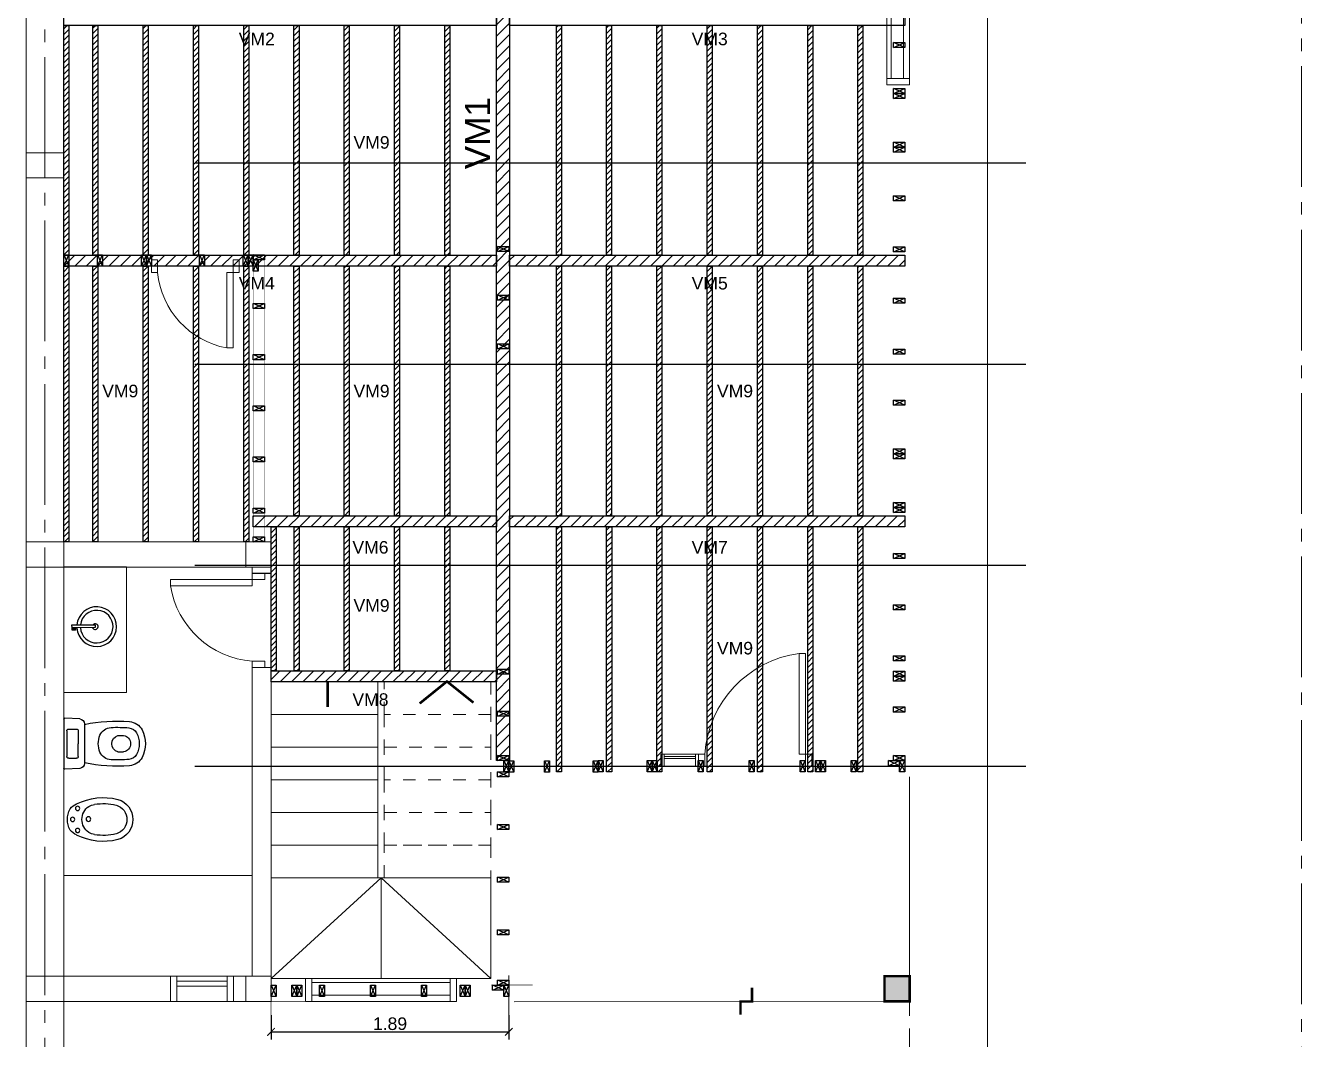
# Model space of a CAD drawing. Header units: millimetres. Extents: x 2924 to 6397, y 1565 to 1704.
# Drawn here: x 3194.52 to 3204.67, y 1618.22 to 1626.28 of the extents above; entities that cross this region are included whole.
import ezdxf

# ---------------------------------------------------------------- set-up
doc = ezdxf.new("R2010")
doc.units = ezdxf.units.MM
doc.header["$PDMODE"] = 35
for name, pattern in [('ACAD_ISO04W100', [30, 24, -3, 0, -3]), ('CONTINUA', [200, 100, 100]), ('DASHED', [0.75, 0.5, -0.25])]:
    doc.linetypes.add(name, pattern=pattern)
doc.layers.get('Defpoints').update_dxf_attribs({"color": 230})
for name, color, linetype in [('00_Celosia', 6, 'Continuous'), ('EJES', 8, 'Continuous'), ('P0- COLUMNAS HºAº', 7, 'Continuous'), ('P0-CARPINTERIAS', 7, 'Continuous'), ('P0-COTAS', 7, 'Continuous'), ('P0-MAMPOSTERIA LADRILLO', 7, 'Continuous'), ('P0-MUROS', 7, 'Continuous'), ('P0-PANEL', 7, 'Continuous'), ('P0-PROYECCION', 7, 'Continuous'), ('P0-SANITARIOS', 7, 'Continuous'), ('P0-SOLADOS', 7, 'Continuous'), ('P1-MAMPOSTERIA LADRILLO', 7, 'Continuous'), ('PT-MUROS', 7, 'Continuous')]:
    doc.layers.add(name, color=color, linetype=linetype)
doc.styles.add('Arial10', font='arial.ttf', dxfattribs={"height": 0.1})
doc.styles.get("Standard").update_dxf_attribs({"font": 'arial.ttf'})
doc.dimstyles.new('COTA-1-50', dxfattribs={"dimtxt": 0.1, "dimasz": 0.06, "dimexe": 0.06, "dimexo": 0.15, "dimgap": 0.0125, "dimtad": 1, "dimzin": 0, "dimdsep": 46, "dimtxsty": 'Arial10', "dimblk1": 'ARCHTICK', "dimblk2": 'ARCHTICK', "dimsah": 1, "dimcen": 0.09, "dimclrd": 7, "dimclre": 7, "dimclrt": 7, "dimazin": 0, "dimtfac": 1, "dimtofl": 0, "dimtmove": 2, "dimatfit": 3, "dimldrblk": 'ARCHTICK', "dimfxl": 1, "dimtolj": 1, "dimtzin": 0, "dimarcsym": 0})
pattern_1 = [(45, (111.248324, 1e-05), (-0.0449012806, 0.0449012806), [])]

# ---------------------------------------------------------------- blocks, each defined once
blk = doc.blocks.new('A$C699B31DF')
at = {"color": 0}
for p, q in [((0.485, 0.359), (0.485, 0.045)), ((0.523, 0.399), (0.642, 0.404)), ((0.611, 0.318), (0.55, 0.318)), ((0.65, 0.396), (0.65, 0.008)), ((0.22, 0.267), (0.174, 0.267)), ((0.535, 0.303), (0.535, 0.202)), ((0.627, 0.303), (0.627, 0.101)), ((0.22, 0.137), (0.174, 0.137)), ((0.535, 0.101), (0.535, 0.202)), ((0.523, 0.005), (0.642, 0)), ((0.611, 0.086), (0.55, 0.086))]:
    blk.add_line(p, q, dxfattribs=at)
for centre, radius, start, end in [((0.235, 0.202), 0.235, 152.4143, 207.5857), ((0.138, 0.253), 0.125, 94.4928, 152.4143), ((0.138, 0.253), 0.075, 94.4928, 152.4143), ((0.228, -0.892), 1.274, 78.3437, 94.4928), ((0.228, -0.892), 1.224, 87.8575, 94.4928), ((0.269, 0.23), 0.101, 22.7679, 87.2928), ((0.525, 0.359), 0.04, 92.6026, 180), ((0.55, 0.303), 0.0151, 90, 180), ((0.611, 0.303), 0.0151, 0, 90), ((0.642, 0.396), 0.008, 0, 92.6026), ((0.235, 0.202), 0.185, 152.4143, 207.5857), ((0.184, 0.202), 0.0655, 98.137, 261.863), ((0.202, 0.202), 0.0671, 284.9254, 75.0746), ((0.202, 0.202), 0.174, 337.3386, 22.6614), ((0.138, 0.151), 0.075, 207.5857, 265.5072), ((0.269, 0.174), 0.101, 272.7072, 337.2321), ((0.138, 0.151), 0.125, 207.5857, 265.5072), ((0.228, 1.297), 1.274, 265.5072, 281.6563), ((0.228, 1.297), 1.224, 265.5072, 272.1425), ((0.525, 0.045), 0.04, 180, 267.3974), ((0.55, 0.101), 0.0151, 180, 270), ((0.611, 0.101), 0.0151, 270, 0), ((0.642, 0.008), 0.008, 267.3974, 0)]:
    blk.add_arc(centre, radius, start, end, dxfattribs=at)
blk = doc.blocks.new('A$C9e56f727')
at = {"color": 0}
for p, q in [((0.301, 0.069), (0.312, 0.085)), ((0.324, 0.053), (0.301, 0.069)), ((0.312, 0.085), (0.335, 0.069)), ((0.335, 0.069), (0.324, 0.053))]:
    blk.add_line(p, q, dxfattribs=at)
for points in [[(0.324, 0.053), (0.311, 0.034), (0.16, 0.138), (0.173, 0.157)], [(0.33, 0.062), (0.328, 0.059), (0.314, 0.069), (0.316, 0.072)]]:
    blk.add_lwpolyline(points, close=True, dxfattribs=at)
for centre, radius, start, end in [((0.158, 0.158), 0.158, 328.4255, 319.9745), ((0.158, 0.158), 0.13, 329.0576, 318.8141), ((0.167, 0.151), 0.0224, 348.282, 285.1805)]:
    blk.add_arc(centre, radius, start, end, dxfattribs=at)
blk = doc.blocks.new('A$Cc807aeb1')
at = {"color": 0}
for centre, radius in [((0.086, 0.44), 0.017), ((0.174, 0.48), 0.017), ((0.262, 0.44), 0.017), ((0.171, 0.354), 0.0189)]:
    blk.add_circle(centre, radius, dxfattribs=at)
for centre, radius, start, end in [((0.165, 0.372), 0.148, 86.2096, 120.184), ((0.184, 0.372), 0.148, 59.816, 93.7904), ((0.471, 0.236), 0.471, 153.1577, 194.2009), ((0.168, 0.4), 0.127, 128.1193, 157.7023), ((0.18, 0.4), 0.127, 22.2977, 51.8807), ((-0.122, 0.236), 0.471, 345.7991, 26.8423), ((0.471, 0.236), 0.423, 170.5935, 194.2009), ((0.2, 0.279), 0.148, 150.4552, 170.0091), ((0.174, 0.279), 0.127, 90, 144.912), ((0.174, 0.279), 0.127, 35.088, 90), ((0.149, 0.279), 0.148, 9.9909, 29.5448), ((-0.122, 0.236), 0.423, 345.7991, 9.4065), ((0.173, 0.165), 0.165, 195.7672, 270.493), ((0.173, 0.165), 0.117, 196.4302, 270.493), ((0.176, 0.165), 0.165, 269.507, 344.2328), ((0.176, 0.165), 0.117, 269.507, 343.5698)]:
    blk.add_arc(centre, radius, start, end, dxfattribs=at)
blk = doc.blocks.new('_ARCHTICK')
at = {"color": 0, "linetype": 'ByBlock', "const_width": 0.15}
blk.add_lwpolyline([(-0.5, -0.5), (0.5, 0.5)], dxfattribs=at)
blk = doc.blocks.new('*D183')
at = {"layer": 'Defpoints', "color": 0, "transparency": 16777216}
for p in [(3196.47, 1618.561), (3198.363, 1618.561), (3198.363, 1618.279)]:
    blk.add_point(p, dxfattribs=at)
at = {"layer": 'P0-COTAS', "color": 7, "lineweight": -2, "transparency": 16777216}
for p, q in [((3196.47, 1618.411), (3196.47, 1618.219)), ((3198.363, 1618.411), (3198.363, 1618.219)), ((3196.47, 1618.279), (3198.363, 1618.279))]:
    blk.add_line(p, q, dxfattribs=at)
at = {"layer": 'P0-COTAS', "color": 7, "lineweight": -2, "transparency": 16777216, "xscale": 0.06, "yscale": 0.06, "zscale": 0.06, "rotation": 180}
blk.add_blockref('_ARCHTICK', (3196.47, 1618.279), dxfattribs=at)
at = {"layer": 'P0-COTAS', "color": 7, "lineweight": -2, "transparency": 16777216, "xscale": 0.06, "yscale": 0.06, "zscale": 0.06}
blk.add_blockref('_ARCHTICK', (3198.363, 1618.279), dxfattribs=at)
at = {"layer": 'P0-COTAS', "color": 7, "lineweight": 0, "transparency": 16777216, "insert": (3197.417, 1618.343), "char_height": 0.1, "attachment_point": 5, "style": 'Arial10'}
blk.add_mtext('\\A1;1.89', dxfattribs=at)
blk = doc.blocks.new('A$Ce0bfc8d9')
at = {"color": 0}
for points in [[(0, 2.4), (0, 2.44), (0.09, 2.44), (0.09, 2.4), (0, 2.4), (0.09, 2.44), (0.09, 2.4), (0, 2.44)], [(0, 2.013), (0, 2.053), (0.09, 2.053), (0.09, 2.013), (0, 2.013), (0.09, 2.053), (0.09, 2.013), (0, 2.053)], [(0, 1.973), (0, 2.013), (0.09, 2.013), (0.09, 1.973), (0, 1.973), (0.09, 2.013), (0.09, 1.973), (0, 2.013)], [(0, 0.673), (0, 0.713), (0.09, 0.713), (0.09, 0.673), (0, 0.673), (0.09, 0.713), (0.09, 0.673), (0, 0.713)], [(0, 0.633), (0, 0.673), (0.09, 0.673), (0.09, 0.633), (0, 0.633), (0.09, 0.673), (0.09, 0.633), (0, 0.673)], [(0, 0.387), (0, 0.427), (0.09, 0.427), (0.09, 0.387), (0, 0.387), (0.09, 0.427), (0.09, 0.387), (0, 0.427)], [(0, 0), (0, 0.04), (0.09, 0.04), (0.09, 0), (0, 0), (0.09, 0.04), (0.09, 0), (0, 0.04)]]:
    blk.add_lwpolyline(points, dxfattribs=at)
at = {"color": 0, "const_width": 0.0003}
blk.add_lwpolyline([(0.09, 0), (0, 0), (0, 2.44), (0.09, 2.44)], close=True, dxfattribs=at)
at = {"color": 8}
for points in [[(0, 1.607), (0, 1.647), (0.09, 1.647), (0.09, 1.607), (0, 1.607), (0.09, 1.647), (0.09, 1.607), (0, 1.647)], [(0, 1.2), (0, 1.24), (0.09, 1.24), (0.09, 1.2), (0, 1.2), (0.09, 1.24), (0.09, 1.2), (0, 1.24)], [(0, 0.793), (0, 0.833), (0.09, 0.833), (0.09, 0.793), (0, 0.793), (0.09, 0.833), (0.09, 0.793), (0, 0.833)]]:
    blk.add_lwpolyline(points, dxfattribs=at)
blk = doc.blocks.new('A$Ce87a268d')
at = {"color": 0}
for points in [[(0, 2.4), (0, 2.44), (0.09, 2.44), (0.09, 2.4), (0, 2.4), (0.09, 2.44), (0.09, 2.4), (0, 2.44)], [(0, 2.013), (0, 2.053), (0.09, 2.053), (0.09, 2.013), (0, 2.013), (0.09, 2.053), (0.09, 2.013), (0, 2.053)], [(0, 1.607), (0, 1.647), (0.09, 1.647), (0.09, 1.607), (0, 1.607), (0.09, 1.647), (0.09, 1.607), (0, 1.647)], [(0, 1.2), (0, 1.24), (0.09, 1.24), (0.09, 1.2), (0, 1.2), (0.09, 1.24), (0.09, 1.2), (0, 1.24)], [(0, 0.793), (0, 0.833), (0.09, 0.833), (0.09, 0.793), (0, 0.793), (0.09, 0.833), (0.09, 0.793), (0, 0.833)], [(0, 0.387), (0, 0.427), (0.09, 0.427), (0.09, 0.387), (0, 0.387), (0.09, 0.427), (0.09, 0.387), (0, 0.427)], [(0, 0), (0, 0.04), (0.09, 0.04), (0.09, 0), (0, 0), (0.09, 0.04), (0.09, 0), (0, 0.04)]]:
    blk.add_lwpolyline(points, dxfattribs=at)
at = {"color": 0, "const_width": 0.0003}
blk.add_lwpolyline([(0.09, 0), (0, 0), (0, 2.44), (0.09, 2.44)], close=True, dxfattribs=at)
blk = doc.blocks.new('A$Cebfddf67')
at = {"color": 0}
for points in [[(0, 2.4), (0, 2.44), (0.09, 2.44), (0.09, 2.4), (0, 2.4), (0.09, 2.44), (0.09, 2.4), (0, 2.44)], [(0, 2.013), (0, 2.053), (0.09, 2.053), (0.09, 2.013), (0, 2.013), (0.09, 2.053), (0.09, 2.013), (0, 2.053)], [(0, 1.767), (0, 1.807), (0.09, 1.807), (0.09, 1.767), (0, 1.767), (0.09, 1.807), (0.09, 1.767), (0, 1.807)], [(0, 1.727), (0, 1.767), (0.09, 1.767), (0.09, 1.727), (0, 1.727), (0.09, 1.767), (0.09, 1.727), (0, 1.767)], [(0, 0.427), (0, 0.467), (0.09, 0.467), (0.09, 0.427), (0, 0.427), (0.09, 0.467), (0.09, 0.427), (0, 0.467)], [(0, 0.387), (0, 0.427), (0.09, 0.427), (0.09, 0.387), (0, 0.387), (0.09, 0.427), (0.09, 0.387), (0, 0.427)], [(0, 0), (0, 0.04), (0.09, 0.04), (0.09, 0), (0, 0), (0.09, 0.04), (0.09, 0), (0, 0.04)]]:
    blk.add_lwpolyline(points, dxfattribs=at)
at = {"color": 0, "const_width": 0.0003}
blk.add_lwpolyline([(0.09, 0), (0, 0), (0, 2.44), (0.09, 2.44)], close=True, dxfattribs=at)
at = {"color": 8}
for points in [[(0, 1.607), (0, 1.647), (0.09, 1.647), (0.09, 1.607), (0, 1.607), (0.09, 1.647), (0.09, 1.607), (0, 1.647)], [(0, 1.2), (0, 1.24), (0.09, 1.24), (0.09, 1.2), (0, 1.2), (0.09, 1.24), (0.09, 1.2), (0, 1.24)], [(0, 0.793), (0, 0.833), (0.09, 0.833), (0.09, 0.793), (0, 0.793), (0.09, 0.833), (0.09, 0.793), (0, 0.833)]]:
    blk.add_lwpolyline(points, dxfattribs=at)
blk = doc.blocks.new('A$C7a4a4ba2')
at = {"color": 0}
for points in [[(-0.004, 0.09), (0.036, 0.09), (0.036, 0), (-0.004, 0), (-0.004, 0.09), (0.036, 0), (-0.004, 0), (0.036, 0.09)], [(0.386, 0.09), (0.426, 0.09), (0.426, 0), (0.386, 0), (0.386, 0.09), (0.426, 0), (0.386, 0), (0.426, 0.09)], [(0.426, 0.09), (0.466, 0.09), (0.466, 0), (0.426, 0), (0.426, 0.09), (0.466, 0), (0.426, 0), (0.466, 0.09)], [(1.725, 0.09), (1.765, 0.09), (1.765, 0), (1.725, 0), (1.725, 0.09), (1.765, 0), (1.725, 0), (1.765, 0.09)], [(1.765, 0.09), (1.805, 0.09), (1.805, 0), (1.765, 0), (1.765, 0.09), (1.805, 0), (1.765, 0), (1.805, 0.09)], [(2.01, 0.09), (2.05, 0.09), (2.05, 0), (2.01, 0), (2.01, 0.09), (2.05, 0), (2.01, 0), (2.05, 0.09)], [(2.306, 0.05), (2.306, 0.09), (2.396, 0.09), (2.396, 0.05), (2.306, 0.05), (2.396, 0.09), (2.396, 0.05), (2.306, 0.09)], [(2.396, 0.09), (2.436, 0.09), (2.436, 0), (2.396, 0), (2.396, 0.09), (2.436, 0), (2.396, 0), (2.436, 0.09)]]:
    blk.add_lwpolyline(points, dxfattribs=at)
at = {"color": 0, "const_width": 0.0003}
blk.add_lwpolyline([(-0.004, 0.09), (2.436, 0.09), (2.436, 0), (-0.004, 0)], close=True, dxfattribs=at)
at = {"color": 8}
for points in [[(0.792, 0.09), (0.832, 0.09), (0.832, 0), (0.792, 0), (0.792, 0.09), (0.832, 0), (0.792, 0), (0.832, 0.09)], [(1.198, 0.09), (1.238, 0.09), (1.238, 0), (1.198, 0), (1.198, 0.09), (1.238, 0), (1.198, 0), (1.238, 0.09)], [(1.604, 0.09), (1.644, 0.09), (1.644, 0), (1.604, 0), (1.604, 0.09), (1.644, 0), (1.604, 0), (1.644, 0.09)]]:
    blk.add_lwpolyline(points, dxfattribs=at)
blk = doc.blocks.new('A$C5d8a38c0')
at = {"color": 0, "const_width": 0.0003}
blk.add_lwpolyline([(0, 0.09), (0.71, 0.09), (0.71, 0), (0, 0)], close=True, dxfattribs=at)
at = {"color": 0}
for points in [[(0, 0.09), (0.04, 0.09), (0.04, 0), (0, 0), (0, 0.09), (0.04, 0), (0, 0), (0.04, 0.09)], [(0.284, 0.09), (0.324, 0.09), (0.324, 0), (0.284, 0), (0.284, 0.09), (0.324, 0), (0.284, 0), (0.324, 0.09)], [(0.67, 0.09), (0.71, 0.09), (0.71, 0), (0.67, 0), (0.67, 0.09), (0.71, 0), (0.67, 0), (0.71, 0.09)]]:
    blk.add_lwpolyline(points, dxfattribs=at)
blk = doc.blocks.new('A$C00c50a6b')
at = {"color": 0, "const_width": 0.0003}
blk.add_lwpolyline([(0.09, 0), (0, 0), (0, 2.5125), (0.09, 2.5125)], close=True, dxfattribs=at)
at = {"color": 0}
for points in [[(0, 2.4725), (0, 2.5125), (0.09, 2.5125), (0.09, 2.4725), (0, 2.4725), (0.09, 2.5125), (0.09, 2.4725), (0, 2.5125)], [(0, 2.13875), (0, 2.17875), (0.09, 2.17875), (0.09, 2.13875), (0, 2.13875), (0.09, 2.17875), (0.09, 2.13875), (0, 2.17875)], [(0, 1.785), (0, 1.825), (0.09, 1.825), (0.09, 1.785), (0, 1.785), (0.09, 1.825), (0.09, 1.785), (0, 1.825)], [(0.05, 1.785), (0.09, 1.785), (0.09, 1.695), (0.05, 1.695), (0.05, 1.785), (0.09, 1.695), (0.05, 1.695), (0.09, 1.785)], [(0, 1.655), (0, 1.695), (0.09, 1.695), (0.09, 1.655), (0, 1.655), (0.09, 1.695), (0.09, 1.655), (0, 1.695)], [(0, 1.23625), (0, 1.27625), (0.09, 1.27625), (0.09, 1.23625), (0, 1.23625), (0.09, 1.27625), (0.09, 1.23625), (0, 1.27625)], [(0, 0.8175), (0, 0.8575), (0.09, 0.8575), (0.09, 0.8175), (0, 0.8175), (0.09, 0.8575), (0.09, 0.8175), (0, 0.8575)], [(0, 0.39875), (0, 0.43875), (0.09, 0.43875), (0.09, 0.39875), (0, 0.39875), (0.09, 0.43875), (0.09, 0.39875), (0, 0.43875)], [(0, 0), (0, 0.04), (0.09, 0.04), (0.09, 0), (0, 0), (0.09, 0.04), (0.09, 0), (0, 0.04)]]:
    blk.add_lwpolyline(points, dxfattribs=at)
blk = doc.blocks.new('A$C87677e07')
at = {"color": 0, "const_width": 0.0005}
blk.add_lwpolyline([(0, 0.09), (1.8925, 0.09), (1.8925, 0), (0, 0)], close=True, dxfattribs=at)
at = {"color": 0}
for points in [[(0, 0.09), (0.04, 0.09), (0.04, 0), (0, 0), (0, 0.09), (0.04, 0), (0, 0), (0.04, 0.09)], [(0.165, 0.09), (0.205, 0.09), (0.205, 0), (0.165, 0), (0.165, 0.09), (0.205, 0), (0.165, 0), (0.205, 0.09)], [(0.205, 0.09), (0.245, 0.09), (0.245, 0), (0.205, 0), (0.205, 0.09), (0.245, 0), (0.205, 0), (0.245, 0.09)], [(1.505, 0.09), (1.545, 0.09), (1.545, 0), (1.505, 0), (1.505, 0.09), (1.545, 0), (1.505, 0), (1.545, 0.09)], [(1.545, 0.09), (1.585, 0.09), (1.585, 0), (1.545, 0), (1.545, 0.09), (1.585, 0), (1.545, 0), (1.585, 0.09)], [(1.7625, 0.05), (1.7625, 0.09), (1.8525, 0.09), (1.8525, 0.05), (1.7625, 0.05), (1.8525, 0.09), (1.8525, 0.05), (1.7625, 0.09)], [(1.8525, 0.09), (1.8925, 0.09), (1.8925, 0), (1.8525, 0), (1.8525, 0.09), (1.8925, 0), (1.8525, 0), (1.8925, 0.09)]]:
    blk.add_lwpolyline(points, dxfattribs=at)
at = {"color": 8}
for points in [[(0.386, 0.09), (0.426, 0.09), (0.426, 0), (0.386, 0), (0.386, 0.09), (0.426, 0), (0.386, 0), (0.426, 0.09)], [(0.792, 0.09), (0.832, 0.09), (0.832, 0), (0.792, 0), (0.792, 0.09), (0.832, 0), (0.792, 0), (0.832, 0.09)], [(1.198, 0.09), (1.238, 0.09), (1.238, 0), (1.198, 0), (1.198, 0.09), (1.238, 0), (1.198, 0), (1.238, 0.09)]]:
    blk.add_lwpolyline(points, dxfattribs=at)
blk = doc.blocks.new('A$C6ec9e50c')
at = {"color": 0, "const_width": 0.0003}
blk.add_lwpolyline([(0, 0.8132), (0.09, 0.8132), (0.09, 0), (0, 0), (0, 0.8132)], dxfattribs=at)
at = {"color": 0}
for points in [[(0, 0.7732), (0, 0.8132), (0.09, 0.8132), (0.09, 0.7732), (0, 0.7732), (0.09, 0.8132), (0.09, 0.7732), (0, 0.8132)], [(0, 0.3866), (0, 0.4266), (0.09, 0.4266), (0.09, 0.3866), (0, 0.3866), (0.09, 0.4266), (0.09, 0.3866), (0, 0.4266)], [(0, 0), (0, 0.04), (0.09, 0.04), (0.09, 0), (0, 0), (0.09, 0.04), (0.09, 0), (0, 0.04)]]:
    blk.add_lwpolyline(points, dxfattribs=at)
blk = doc.blocks.new('A$C97909408')
at = {"color": 0, "const_width": 0.0003}
blk.add_lwpolyline([(0.09, 2.2805), (0, 2.2805), (0, -0.002), (0.09, -0.002)], close=True, dxfattribs=at)
at = {"color": 0}
for points in [[(0, 2.2405), (0, 2.2805), (0.09, 2.2805), (0.09, 2.2405), (0, 2.2405), (0.09, 2.2805), (0.09, 2.2405), (0, 2.2805)], [(0, 2.2405), (0.04, 2.2405), (0.04, 2.1505), (0, 2.1505), (0, 2.2405), (0.04, 2.1505), (0, 2.1505), (0.04, 2.2405)], [(0, 1.8539), (0, 1.8939), (0.09, 1.8939), (0.09, 1.8539), (0, 1.8539), (0.09, 1.8939), (0.09, 1.8539), (0, 1.8939)], [(0, 1.4473), (0, 1.4873), (0.09, 1.4873), (0.09, 1.4473), (0, 1.4473), (0.09, 1.4873), (0.09, 1.4473), (0, 1.4873)], [(0, 1.0407), (0, 1.0807), (0.09, 1.0807), (0.09, 1.0407), (0, 1.0407), (0.09, 1.0807), (0.09, 1.0407), (0, 1.0807)], [(0, 0.6341), (0, 0.6741), (0.09, 0.6741), (0.09, 0.6341), (0, 0.6341), (0.09, 0.6741), (0.09, 0.6341), (0, 0.6741)], [(0, 0.2275), (0, 0.2675), (0.09, 0.2675), (0.09, 0.2275), (0, 0.2275), (0.09, 0.2675), (0.09, 0.2275), (0, 0.2675)], [(0, -0.002), (0, 0.038), (0.09, 0.038), (0.09, -0.002), (0, -0.002), (0.09, 0.038), (0.09, -0.002), (0, 0.038)]]:
    blk.add_lwpolyline(points, dxfattribs=at)
blk = doc.blocks.new('A$C32786e46')
at = {"color": 0}
for points in [[(0, 0.09), (0.04, 0.09), (0.04, 0), (0, 0), (0, 0.09), (0.04, 0), (0, 0), (0.04, 0.09)], [(0.268, 0.09), (0.308, 0.09), (0.308, 0), (0.268, 0), (0.268, 0.09), (0.308, 0), (0.268, 0), (0.308, 0.09)], [(0.618, 0.09), (0.658, 0.09), (0.658, 0), (0.618, 0), (0.618, 0.09), (0.658, 0), (0.618, 0), (0.658, 0.09)], [(0.658, 0.09), (0.698, 0.09), (0.698, 0), (0.658, 0), (0.658, 0.09), (0.698, 0), (0.658, 0), (0.698, 0.09)], [(1.428, 0.09), (1.468, 0.09), (1.468, 0), (1.428, 0), (1.428, 0.09), (1.468, 0), (1.428, 0), (1.468, 0.09)], [(1.468, 0.09), (1.508, 0.09), (1.508, 0), (1.468, 0), (1.468, 0.09), (1.508, 0), (1.468, 0), (1.508, 0.09)]]:
    blk.add_lwpolyline(points, dxfattribs=at)
at = {"color": 0, "const_width": 0.0003}
blk.add_lwpolyline([(0, 0.09), (1.508, 0.09), (1.508, 0), (0, 0)], close=True, dxfattribs=at)
at = {"color": 8}
blk.add_lwpolyline([(1.081, 0.09), (1.121, 0.09), (1.121, 0), (1.081, 0), (1.081, 0.09), (1.121, 0), (1.081, 0), (1.121, 0.09)], dxfattribs=at)

msp = doc.modelspace()

# ---------------------------------------------------------------- hatches: boundary and pattern name
at = {"layer": 'P0- COLUMNAS HºAº', "lineweight": 0}
h = msp.add_hatch(color=8, dxfattribs=at)
h.dxf.hatch_style = 1
h.paths.add_polyline_path([(3201.3523, 1618.7216), (3201.5523, 1618.7216), (3201.5523, 1618.5216), (3201.3523, 1618.5216)])
at = {"layer": 'PT-MUROS'}
h = msp.add_hatch(dxfattribs=at)
h.set_pattern_fill('ANSI31', color=4, scale=0.01)
h.set_pattern_definition([(45, (111.248324, 0), (-0.0224506403, 0.0224506403), [])])
h.paths.add_polyline_path([(3201.1408, 1628.3211), (3201.1808, 1628.3211), (3201.1808, 1626.3714), (3201.1408, 1626.3714)])
h.paths.add_polyline_path([(3200.7408, 1628.3211), (3200.7808, 1628.3211), (3200.7808, 1626.3714), (3200.7408, 1626.3714)])
h.paths.add_polyline_path([(3200.3408, 1628.3211), (3200.3808, 1628.3211), (3200.3808, 1626.3714), (3200.3408, 1626.3714)])
h.paths.add_polyline_path([(3199.9408, 1628.3211), (3199.9808, 1628.3211), (3199.9808, 1626.3714), (3199.9408, 1626.3714)])
h.paths.add_polyline_path([(3199.5408, 1628.3211), (3199.5808, 1628.3211), (3199.5808, 1626.3714), (3199.5408, 1626.3714)])
h.paths.add_polyline_path([(3199.1408, 1628.3211), (3199.1808, 1628.3211), (3199.1808, 1626.3714), (3199.1408, 1626.3714)])
h.paths.add_polyline_path([(3198.7408, 1628.3211), (3198.7808, 1628.3211), (3198.7808, 1626.3714), (3198.7408, 1626.3714)])
h.paths.add_polyline_path([(3196.6528, 1628.3211), (3196.6928, 1628.3211), (3196.6928, 1626.3714), (3196.6528, 1626.3714)])
h.paths.add_polyline_path([(3197.0528, 1628.3211), (3197.0928, 1628.3211), (3197.0928, 1626.3714), (3197.0528, 1626.3714)])
h.paths.add_polyline_path([(3197.4528, 1628.3211), (3197.4928, 1628.3211), (3197.4928, 1626.3714), (3197.4528, 1626.3714)])
h.paths.add_polyline_path([(3197.8528, 1628.3211), (3197.8928, 1628.3211), (3197.8928, 1626.3714), (3197.8528, 1626.3714)])
h.paths.add_polyline_path([(3195.0528, 1628.3211), (3195.0928, 1628.3211), (3195.0928, 1626.3714), (3195.0528, 1626.3714)])
h.paths.add_polyline_path([(3195.4528, 1628.3211), (3195.4928, 1628.3211), (3195.4928, 1626.3714), (3195.4528, 1626.3714)])
h.paths.add_polyline_path([(3195.8528, 1628.3211), (3195.8928, 1628.3211), (3195.8928, 1626.3714), (3195.8528, 1626.3714)])
h.paths.add_polyline_path([(3196.2528, 1628.3211), (3196.2928, 1628.3211), (3196.2928, 1626.3714), (3196.2528, 1626.3714)])
h.paths.add_polyline_path([(3194.8205, 1628.3211), (3194.8605, 1628.3211), (3194.8605, 1626.3714), (3194.8205, 1626.3714)])
h.paths.add_polyline_path([(3195.4528, 1626.2834), (3195.4928, 1626.2834), (3195.4928, 1624.4576), (3195.4528, 1624.4576)])
h.paths.add_polyline_path([(3195.8528, 1626.2834), (3195.8928, 1626.2834), (3195.8928, 1624.4576), (3195.8528, 1624.4576)])
h.paths.add_polyline_path([(3196.2528, 1626.2834), (3196.2928, 1626.2834), (3196.2928, 1624.4576), (3196.2528, 1624.4576)])
h.paths.add_polyline_path([(3196.6528, 1626.2834), (3196.6928, 1626.2834), (3196.6928, 1624.4576), (3196.6528, 1624.4576)])
h.paths.add_polyline_path([(3197.0528, 1626.2834), (3197.0928, 1626.2834), (3197.0928, 1624.4576), (3197.0528, 1624.4576)])
h.paths.add_polyline_path([(3197.4528, 1626.2834), (3197.4928, 1626.2834), (3197.4928, 1624.4576), (3197.4528, 1624.4576)])
h.paths.add_polyline_path([(3197.8528, 1626.2834), (3197.8928, 1626.2834), (3197.8928, 1624.4576), (3197.8528, 1624.4576)])
h.paths.add_polyline_path([(3194.8205, 1626.2834), (3194.8605, 1626.2834), (3194.8605, 1624.4576), (3194.8205, 1624.4576)])
h.paths.add_polyline_path([(3195.0528, 1626.2834), (3195.0928, 1626.2834), (3195.0928, 1624.4576), (3195.0528, 1624.4576)])
h.paths.add_polyline_path([(3196.6528, 1624.3696), (3196.6928, 1624.3696), (3196.6928, 1622.3839), (3196.6528, 1622.3839)])
h.paths.add_polyline_path([(3197.0528, 1624.3696), (3197.0928, 1624.3696), (3197.0928, 1622.3839), (3197.0528, 1622.3839)])
h.paths.add_polyline_path([(3197.4528, 1624.3696), (3197.4928, 1624.3696), (3197.4928, 1622.3839), (3197.4528, 1622.3839)])
h.paths.add_polyline_path([(3197.8528, 1624.3696), (3197.8928, 1624.3696), (3197.8928, 1622.3839), (3197.8528, 1622.3839)])
h.paths.add_polyline_path([(3195.8528, 1624.3696), (3195.8928, 1624.3696), (3195.8928, 1622.1761), (3195.8528, 1622.1761)])
h.paths.add_polyline_path([(3196.2528, 1624.3696), (3196.2928, 1624.3696), (3196.2928, 1622.1761), (3196.2528, 1622.1761)])
h.paths.add_polyline_path([(3194.8205, 1624.3696), (3194.8605, 1624.3696), (3194.8605, 1622.1761), (3194.8205, 1622.1761)])
h.paths.add_polyline_path([(3195.0528, 1624.3696), (3195.0928, 1624.3696), (3195.0928, 1622.1761), (3195.0528, 1622.1761)])
h.paths.add_polyline_path([(3195.4528, 1624.3696), (3195.4928, 1624.3696), (3195.4928, 1622.1761), (3195.4528, 1622.1761)])
h.paths.add_polyline_path([(3197.853, 1622.2959), (3197.893, 1622.2959), (3197.893, 1621.1516), (3197.853, 1621.1516)])
h.paths.add_polyline_path([(3196.653, 1622.2959), (3196.693, 1622.2959), (3196.693, 1621.1516), (3196.653, 1621.1516)])
h.paths.add_polyline_path([(3197.053, 1622.2959), (3197.093, 1622.2959), (3197.093, 1621.1516), (3197.053, 1621.1516)])
h.paths.add_polyline_path([(3197.453, 1622.2959), (3197.493, 1622.2959), (3197.493, 1621.1516), (3197.453, 1621.1516)])
h.paths.add_polyline_path([(3196.4703, 1622.2959), (3196.5103, 1622.2959), (3196.5103, 1621.1516), (3196.4703, 1621.1516)])
h.paths.add_polyline_path([(3199.941, 1622.2959), (3199.981, 1622.2959), (3199.981, 1620.3461), (3199.941, 1620.3461)])
h.paths.add_polyline_path([(3199.541, 1622.2959), (3199.581, 1622.2959), (3199.581, 1620.3461), (3199.541, 1620.3461)])
h.paths.add_polyline_path([(3199.141, 1622.2959), (3199.181, 1622.2959), (3199.181, 1620.3461), (3199.141, 1620.3461)])
h.paths.add_polyline_path([(3198.741, 1622.2959), (3198.781, 1622.2959), (3198.781, 1620.3461), (3198.741, 1620.3461)])
h.paths.add_polyline_path([(3200.741, 1622.2959), (3200.781, 1622.2959), (3200.781, 1620.3461), (3200.741, 1620.3461)])
h.paths.add_polyline_path([(3200.341, 1622.2959), (3200.381, 1622.2959), (3200.381, 1620.3461), (3200.341, 1620.3461)])
h.paths.add_polyline_path([(3201.141, 1622.2959), (3201.181, 1622.2959), (3201.181, 1620.3461), (3201.141, 1620.3461)])
h.paths.add_polyline_path([(3201.1408, 1624.3696), (3201.1808, 1624.3696), (3201.1808, 1622.3839), (3201.1408, 1622.3839)])
h.paths.add_polyline_path([(3198.7408, 1624.3696), (3198.7808, 1624.3696), (3198.7808, 1622.3838), (3198.7408, 1622.3838)])
h.paths.add_polyline_path([(3199.1408, 1624.3696), (3199.1808, 1624.3696), (3199.1808, 1622.3838), (3199.1408, 1622.3838)])
h.paths.add_polyline_path([(3199.5408, 1624.3696), (3199.5808, 1624.3696), (3199.5808, 1622.3838), (3199.5408, 1622.3838)])
h.paths.add_polyline_path([(3199.9408, 1624.3696), (3199.9808, 1624.3696), (3199.9808, 1622.3839), (3199.9408, 1622.3839)])
h.paths.add_polyline_path([(3200.3408, 1624.3696), (3200.3808, 1624.3696), (3200.3808, 1622.3839), (3200.3408, 1622.3839)])
h.paths.add_polyline_path([(3200.7408, 1624.3696), (3200.7808, 1624.3696), (3200.7808, 1622.3839), (3200.7408, 1622.3839)])
h.paths.add_polyline_path([(3201.1408, 1626.2834), (3201.1808, 1626.2834), (3201.1808, 1624.4576), (3201.1408, 1624.4576)])
h.paths.add_polyline_path([(3198.7408, 1626.2834), (3198.7808, 1626.2834), (3198.7808, 1624.4576), (3198.7408, 1624.4576)])
h.paths.add_polyline_path([(3199.1408, 1626.2834), (3199.1808, 1626.2834), (3199.1808, 1624.4576), (3199.1408, 1624.4576)])
h.paths.add_polyline_path([(3199.5408, 1626.2834), (3199.5808, 1626.2834), (3199.5808, 1624.4576), (3199.5408, 1624.4576)])
h.paths.add_polyline_path([(3199.9408, 1626.2834), (3199.9808, 1626.2834), (3199.9808, 1624.4576), (3199.9408, 1624.4576)])
h.paths.add_polyline_path([(3200.3408, 1626.2834), (3200.3808, 1626.2834), (3200.3808, 1624.4576), (3200.3408, 1624.4576)])
h.paths.add_polyline_path([(3200.7408, 1626.2834), (3200.7808, 1626.2834), (3200.7808, 1624.4576), (3200.7408, 1624.4576)])
h = msp.add_hatch(dxfattribs=at)
h.set_pattern_fill('ANSI31', color=2, scale=0.02)
h.set_pattern_definition(pattern_1)
h.paths.add_polyline_path([(3198.2648, 1628.3211), (3198.3688, 1628.3211), (3198.3688, 1620.4361), (3198.2648, 1620.4361)])
h = msp.add_hatch(dxfattribs=at)
h.set_pattern_fill('ANSI31', color=3, scale=0.02)
h.set_pattern_definition(pattern_1)
h.paths.add_polyline_path([(3194.8205, 1624.4576), (3198.2648, 1624.4576), (3198.2648, 1624.3696), (3194.8205, 1624.3696)])
h = msp.add_hatch(dxfattribs=at)
h.set_pattern_fill('ANSI31', color=3, scale=0.02)
h.set_pattern_definition(pattern_1)
h.paths.add_polyline_path([(3198.3688, 1624.4576), (3201.5128, 1624.4576), (3201.5128, 1624.3696), (3198.3688, 1624.3696)])
h = msp.add_hatch(dxfattribs=at)
h.set_pattern_fill('ANSI31', color=3, scale=0.02)
h.set_pattern_definition(pattern_1)
h.paths.add_polyline_path([(3196.3278, 1622.3839), (3198.2648, 1622.3839), (3198.2648, 1622.2959), (3196.3278, 1622.2959)])
h = msp.add_hatch(dxfattribs=at)
h.set_pattern_fill('ANSI31', color=3, scale=0.02)
h.set_pattern_definition(pattern_1)
h.paths.add_polyline_path([(3198.3688, 1622.3839), (3201.5128, 1622.3839), (3201.5128, 1622.2959), (3198.3688, 1622.2959)])
h = msp.add_hatch(dxfattribs=at)
h.set_pattern_fill('ANSI31', color=3, scale=0.02)
h.set_pattern_definition(pattern_1)
h.paths.add_polyline_path([(3196.4703, 1621.1516), (3198.2648, 1621.1516), (3198.2648, 1621.0636), (3196.4703, 1621.0636)])

# ---------------------------------------------------------------- linework, layer by layer
at = {"layer": '00_Celosia'}
for p, q in [((3195.8639, 1625.1911), (3202.4779, 1625.1911)), ((3195.8639, 1623.5911), (3202.4779, 1623.5911)), ((3195.8639, 1621.9911), (3202.4779, 1621.9911)), ((3195.8639, 1620.3911), (3202.4779, 1620.3911))]:
    msp.add_line(p, q, dxfattribs=at)
at = {"layer": 'EJES', "color": 8, "linetype": 'ACAD_ISO04W100', "lineweight": 0, "ltscale": 0.04}
for points in [[(3194.6705, 1644.2319), (3194.6705, 1611.8279)], [(3204.6705, 1644.1592), (3204.6705, 1611.8279)]]:
    msp.add_lwpolyline(points, dxfattribs=at)
at = {"layer": 'P0- COLUMNAS HºAº', "color": 8, "lineweight": 0}
for points, const_width in [([(3194.5205, 1625.2714), (3194.8205, 1625.2714), (3194.8205, 1625.0714), (3194.5205, 1625.0714)], 0.008), ([(3194.5203, 1622.1761), (3194.8203, 1622.1761), (3194.8203, 1621.9761), (3194.5203, 1621.9761)], 0.008), ([(3196.2703, 1622.1761), (3196.4703, 1622.1761), (3196.4703, 1621.9761), (3196.2703, 1621.9761)], 0.008), ([(3194.8205, 1618.7216), (3194.8205, 1618.5216), (3194.5205, 1618.5216), (3194.5205, 1618.7216)], 0.008), ([(3196.2705, 1618.7216), (3196.4705, 1618.7216), (3196.4705, 1618.5216), (3196.2705, 1618.5216)], 0.008), ([(3201.3523, 1618.7216), (3201.5523, 1618.7216), (3201.5523, 1618.5216), (3201.3523, 1618.5216)], 0.02)]:
    msp.add_lwpolyline(points, close=True, dxfattribs=dict(at, const_width=const_width))
at = {"layer": 'P0-CARPINTERIAS', "color": 8, "linetype": 'CONTINUA', "lineweight": 0}
for points in [[(3201.5522, 1625.8128), (3201.5522, 1627.0128), (3201.3702, 1627.0128), (3201.3702, 1625.8128), (3201.5522, 1625.8128), (3201.5522, 1625.8628), (3201.3702, 1625.8628), (3201.3702, 1626.9628), (3201.5522, 1626.9628), (3201.5042, 1626.9628), (3201.5042, 1625.8628), (3201.4042, 1625.8628), (3201.4042, 1626.9628)], [(3199.8728, 1620.3915), (3199.5728, 1620.3915), (3199.5728, 1620.4886), (3199.8728, 1620.4886), (3199.8728, 1620.3915), (3199.8478, 1620.3915), (3199.8478, 1620.4887), (3199.5978, 1620.4887), (3199.5978, 1620.3915), (3199.5978, 1620.4522), (3199.8478, 1620.4522), (3199.8478, 1620.47), (3199.5978, 1620.47)], [(3195.6705, 1618.7216), (3196.1705, 1618.7216), (3196.1705, 1618.5216), (3195.6705, 1618.5216), (3195.6705, 1618.7216), (3195.7205, 1618.7216), (3195.7205, 1618.5216), (3196.1205, 1618.5216), (3196.1205, 1618.7216), (3196.1205, 1618.6816), (3195.7205, 1618.6816), (3195.7205, 1618.6416), (3196.1205, 1618.6416)], [(3197.9455, 1618.5216), (3196.7455, 1618.5216), (3196.7453, 1618.7036), (3197.9453, 1618.7036), (3197.9455, 1618.5216), (3197.8955, 1618.5216), (3197.8955, 1618.7037), (3196.7953, 1618.7036), (3196.7955, 1618.5216), (3196.7955, 1618.5716), (3197.8955, 1618.5716), (3197.8955, 1618.6716), (3196.7955, 1618.6716)]]:
    msp.add_lwpolyline(points, dxfattribs=at)
for points in [[(3196.1179, 1623.7186), (3196.1678, 1623.7186), (3196.1678, 1624.4186), (3196.2178, 1624.4186), (3196.2178, 1624.3186), (3196.1178, 1624.3186), (3196.1179, 1623.7186, -0.3337392), (3195.5678, 1624.3186), (3195.5678, 1624.4186), (3195.5178, 1624.4186), (3195.5178, 1624.3186), (3195.5678, 1624.3186)], [(3195.6703, 1621.8262), (3195.6703, 1621.8761), (3196.4203, 1621.8761), (3196.4203, 1621.9261), (3196.3203, 1621.9261), (3196.3203, 1621.8261), (3195.6703, 1621.8262, 0.3456514), (3196.3203, 1621.2267), (3196.4203, 1621.2267), (3196.4203, 1621.1767), (3196.3203, 1621.1767), (3196.3203, 1621.2267)], [(3200.6729, 1621.2886), (3200.7228, 1621.2886), (3200.7228, 1620.3907), (3200.7728, 1620.3907), (3200.7728, 1620.4886), (3200.6728, 1620.4886), (3200.6729, 1621.2886, 0.3564918), (3199.9228, 1620.4886), (3199.9228, 1620.3907), (3199.8728, 1620.3907), (3199.8728, 1620.4886), (3199.9228, 1620.4886)]]:
    msp.add_lwpolyline(points, format="xyb", dxfattribs=at)
at = {"layer": 'P0-MAMPOSTERIA LADRILLO', "color": 8, "lineweight": 0, "const_width": 0.008}
for points in [[(3194.5205, 1618.5216), (3194.5204, 1628.3606), (3194.8205, 1628.3606), (3194.8205, 1618.5216)], [(3196.4705, 1618.5216), (3196.1703, 1618.5216), (3196.1703, 1618.7216), (3196.3203, 1618.7216), (3196.3203, 1621.1761), (3196.4703, 1621.1761), (3196.4703, 1618.7216)], [(3194.8201, 1618.5216), (3194.5205, 1618.5216), (3194.5205, 1612.5216), (3194.8201, 1612.5216)]]:
    msp.add_lwpolyline(points, close=True, dxfattribs=at)
for points in [[(3194.8203, 1621.9761), (3196.2703, 1621.9761), (3196.2703, 1622.1761), (3194.8203, 1622.1761), (3194.8203, 1621.9761)], [(3196.4705, 1621.9761), (3196.4705, 1621.9261), (3196.3205, 1621.9261), (3196.3205, 1621.9761), (3196.4705, 1621.9761)], [(3194.8205, 1618.7216), (3195.6705, 1618.7216), (3195.6705, 1618.5216), (3194.8201, 1618.5216), (3194.8205, 1618.7216)]]:
    msp.add_lwpolyline(points, dxfattribs=at)
at = {"layer": 'P0-MUROS', "color": 8, "linetype": 'Continuous', "lineweight": 0, "ltscale": 0.1}
for points in [[(3196.4703, 1620.8036), (3196.4703, 1621.0636), (3197.3203, 1621.0636), (3197.3203, 1620.8036)], [(3196.4703, 1620.8036), (3196.4703, 1620.5436), (3197.3203, 1620.5436), (3197.3203, 1620.8036)], [(3196.4703, 1620.2836), (3196.4703, 1620.5436), (3197.3203, 1620.5436), (3197.3203, 1620.2836)], [(3196.4703, 1620.2836), (3196.4703, 1620.0236), (3197.3203, 1620.0236), (3197.3203, 1620.2836)], [(3196.4703, 1619.7636), (3196.4703, 1620.0236), (3197.3203, 1620.0236), (3197.3203, 1619.7636)], [(3196.4703, 1619.7636), (3196.4703, 1619.5036), (3197.3203, 1619.5036), (3197.3203, 1619.7636)], [(3198.2203, 1619.5036), (3198.2203, 1618.7036), (3197.3453, 1618.7036), (3197.3453, 1619.5036)]]:
    msp.add_lwpolyline(points, close=True, dxfattribs=at)
at = {"layer": 'P0-MUROS', "color": 8, "lineweight": 0}
msp.add_lwpolyline([(3196.9202, 1621.0663, 0.02, 0.02, 0), (3196.9202, 1620.8634, 0, 0, 0), (3196.9202, 1619.0505, 0, 0, 0), (3197.8729, 1619.0505, 0, 0, 0), (3197.8702, 1621.0663, 0.02, 0.02, 0), (3198.0807, 1620.8977, 0.02, 0.02, 0), (3197.8702, 1621.0663, 0.02, 0.02, 0), (3197.6527, 1620.8907, 0.02, 0.02, 0)], format="xyseb", dxfattribs=at)
at = {"layer": 'P0-MUROS', "color": 8, "linetype": 'DASHED', "lineweight": 0, "ltscale": 0.2}
for points in [[(3198.2203, 1621.0636), (3198.2203, 1620.8036), (3197.3703, 1620.8036), (3197.3703, 1621.0636)], [(3198.2203, 1620.5436), (3198.2203, 1620.8036), (3197.3703, 1620.8036), (3197.3703, 1620.5436)], [(3198.2203, 1620.5436), (3198.2203, 1620.2836), (3197.3703, 1620.2836), (3197.3703, 1620.5436)], [(3198.2203, 1620.0236), (3198.2203, 1620.2836), (3197.3703, 1620.2836), (3197.3703, 1620.0236)], [(3198.2203, 1620.0236), (3198.2203, 1619.7636), (3197.3703, 1619.7636), (3197.3703, 1620.0236)], [(3198.2203, 1619.7636), (3198.2203, 1619.5036), (3197.3703, 1619.5036), (3197.3703, 1619.7636)]]:
    msp.add_lwpolyline(points, close=True, dxfattribs=at)
at = {"layer": 'P0-MUROS', "color": 8, "lineweight": 0}
for points in [[(3194.8205, 1618.7216), (3194.8205, 1619.5216), (3196.3205, 1619.5216), (3196.3205, 1618.7216)], [(3196.4703, 1619.5036), (3197.3453, 1619.5036), (3197.3453, 1618.7036), (3196.4703, 1618.7036)]]:
    msp.add_lwpolyline(points, close=True, dxfattribs=at)
at = {"layer": 'P0-MUROS', "color": 8, "linetype": 'Continuous', "lineweight": 0, "ltscale": 0.1}
for points in [[(3197.3453, 1619.5036), (3196.4711, 1618.7043)], [(3197.3453, 1619.5036), (3198.2203, 1618.7036)]]:
    msp.add_lwpolyline(points, dxfattribs=at)
at = {"layer": 'P0-MUROS', "color": 8, "lineweight": 0, "const_width": 0.005}
msp.add_lwpolyline([(3196.4703, 1618.5216), (3196.7453, 1618.5216), (3196.7453, 1618.7036), (3196.4703, 1618.7036)], dxfattribs=at)
at = {"layer": 'P0-PANEL', "color": 8, "lineweight": 0, "const_width": 0.001}
msp.add_lwpolyline([(3198.2718, 1624.5248), (3198.3618, 1624.5248), (3198.3618, 1623.7116), (3198.2718, 1623.7116), (3198.2718, 1624.5248)], dxfattribs=at)
msp.add_lwpolyline([(3194.8203, 1624.4586), (3196.4178, 1624.4586), (3196.4178, 1622.1761), (3196.3278, 1622.1761), (3196.3278, 1624.3686), (3194.8203, 1624.3686)], close=True, dxfattribs=at)
at = {"layer": 'P0-PROYECCION', "color": 8, "linetype": 'DASHED', "lineweight": 0, "ltscale": 0.3}
msp.add_lwpolyline([(3201.5523, 1620.3066), (3201.5523, 1612.5216), (3201.5523, 1612.5216), (3194.8201, 1612.5216)], dxfattribs=at)
at = {"layer": 'P0-SANITARIOS', "color": 8, "lineweight": 0}
msp.add_lwpolyline([(3195.3204, 1621.9776), (3194.8214, 1621.9776), (3194.8214, 1620.9776), (3195.3205, 1620.9776)], close=True, dxfattribs=at)
at = {"layer": 'P0-SOLADOS', "color": 8, "lineweight": 0}
for points in [[(3194.6706, 1631.0331), (3194.6704, 1631.2106), (3202.1713, 1631.2106), (3202.1713, 1614.1716), (3204.6705, 1614.1716)], [(3201.5523, 1620.3066), (3201.5523, 1618.5216), (3198.4045, 1618.5177)]]:
    msp.add_lwpolyline(points, dxfattribs=at)
at = {"layer": 'P0-SOLADOS', "color": 8, "lineweight": 0, "const_width": 0.02}
msp.add_lwpolyline([(3200.2064, 1618.4151), (3200.2064, 1618.5207), (3200.2976, 1618.5207), (3200.2976, 1618.6301)], dxfattribs=at)
at = {"layer": 'P1-MAMPOSTERIA LADRILLO', "color": 8, "lineweight": 0, "const_width": 0.006}
for points in [[(3194.8205, 1624.2712), (3194.8205, 1624.6053)], [(3196.4703, 1618.399), (3196.4703, 1618.7274)], [(3198.3628, 1618.4143), (3198.3628, 1618.7274)], [(3198.2221, 1618.6511), (3198.5509, 1618.6511)]]:
    msp.add_lwpolyline(points, dxfattribs=at)
at = {"layer": 'PT-MUROS', "color": 2}
msp.add_lwpolyline([(3198.2648, 1628.3211), (3198.3688, 1628.3211), (3198.3688, 1620.4361), (3198.2648, 1620.4361)], close=True, dxfattribs=at)
at = {"layer": 'PT-MUROS', "color": 3}
for points in [[(3194.8205, 1626.3714), (3198.2648, 1626.3714), (3198.2648, 1626.2834), (3194.8205, 1626.2834)], [(3198.3688, 1626.3714), (3201.5128, 1626.3714), (3201.5128, 1626.2834), (3198.3688, 1626.2834)], [(3194.8205, 1624.4576), (3198.2648, 1624.4576), (3198.2648, 1624.3696), (3194.8205, 1624.3696)], [(3198.3688, 1624.4576), (3201.5128, 1624.4576), (3201.5128, 1624.3696), (3198.3688, 1624.3696)], [(3196.3278, 1622.3839), (3198.2648, 1622.3839), (3198.2648, 1622.2959), (3196.3278, 1622.2959)], [(3198.3688, 1622.3839), (3201.5128, 1622.3839), (3201.5128, 1622.2959), (3198.3688, 1622.2959)], [(3196.4703, 1621.1516), (3198.2648, 1621.1516), (3198.2648, 1621.0636), (3196.4703, 1621.0636)]]:
    msp.add_lwpolyline(points, close=True, dxfattribs=at)
at = {"layer": 'PT-MUROS', "color": 4}
for points in [[(3194.8205, 1626.2834), (3194.8605, 1626.2834), (3194.8605, 1624.4576), (3194.8205, 1624.4576)], [(3195.0528, 1626.2834), (3195.0928, 1626.2834), (3195.0928, 1624.4576), (3195.0528, 1624.4576)], [(3195.4528, 1626.2834), (3195.4928, 1626.2834), (3195.4928, 1624.4576), (3195.4528, 1624.4576)], [(3195.8528, 1626.2834), (3195.8928, 1626.2834), (3195.8928, 1624.4576), (3195.8528, 1624.4576)], [(3196.2528, 1626.2834), (3196.2928, 1626.2834), (3196.2928, 1624.4576), (3196.2528, 1624.4576)], [(3196.6528, 1626.2834), (3196.6928, 1626.2834), (3196.6928, 1624.4576), (3196.6528, 1624.4576)], [(3197.0528, 1626.2834), (3197.0928, 1626.2834), (3197.0928, 1624.4576), (3197.0528, 1624.4576)], [(3197.4528, 1626.2834), (3197.4928, 1626.2834), (3197.4928, 1624.4576), (3197.4528, 1624.4576)], [(3197.8528, 1626.2834), (3197.8928, 1626.2834), (3197.8928, 1624.4576), (3197.8528, 1624.4576)], [(3198.7408, 1626.2834), (3198.7808, 1626.2834), (3198.7808, 1624.4576), (3198.7408, 1624.4576)], [(3199.1408, 1626.2834), (3199.1808, 1626.2834), (3199.1808, 1624.4576), (3199.1408, 1624.4576)], [(3199.5408, 1626.2834), (3199.5808, 1626.2834), (3199.5808, 1624.4576), (3199.5408, 1624.4576)], [(3199.9408, 1626.2834), (3199.9808, 1626.2834), (3199.9808, 1624.4576), (3199.9408, 1624.4576)], [(3200.3408, 1626.2834), (3200.3808, 1626.2834), (3200.3808, 1624.4576), (3200.3408, 1624.4576)], [(3200.7408, 1626.2834), (3200.7808, 1626.2834), (3200.7808, 1624.4576), (3200.7408, 1624.4576)], [(3201.1408, 1626.2834), (3201.1808, 1626.2834), (3201.1808, 1624.4576), (3201.1408, 1624.4576)], [(3194.8205, 1624.3696), (3194.8605, 1624.3696), (3194.8605, 1622.1761), (3194.8205, 1622.1761)], [(3195.0528, 1624.3696), (3195.0928, 1624.3696), (3195.0928, 1622.1761), (3195.0528, 1622.1761)], [(3195.4528, 1624.3696), (3195.4928, 1624.3696), (3195.4928, 1622.1761), (3195.4528, 1622.1761)], [(3195.8528, 1624.3696), (3195.8928, 1624.3696), (3195.8928, 1622.1761), (3195.8528, 1622.1761)], [(3196.2528, 1624.3696), (3196.2928, 1624.3696), (3196.2928, 1622.1761), (3196.2528, 1622.1761)], [(3196.6528, 1624.3696), (3196.6928, 1624.3696), (3196.6928, 1622.3839), (3196.6528, 1622.3839)], [(3197.0528, 1624.3696), (3197.0928, 1624.3696), (3197.0928, 1622.3839), (3197.0528, 1622.3839)], [(3197.4528, 1624.3696), (3197.4928, 1624.3696), (3197.4928, 1622.3839), (3197.4528, 1622.3839)], [(3197.8528, 1624.3696), (3197.8928, 1624.3696), (3197.8928, 1622.3839), (3197.8528, 1622.3839)], [(3198.7408, 1624.3696), (3198.7808, 1624.3696), (3198.7808, 1622.3838), (3198.7408, 1622.3838)], [(3199.1408, 1624.3696), (3199.1808, 1624.3696), (3199.1808, 1622.3838), (3199.1408, 1622.3838)], [(3199.5408, 1624.3696), (3199.5808, 1624.3696), (3199.5808, 1622.3839), (3199.5408, 1622.3839)], [(3199.9408, 1624.3696), (3199.9808, 1624.3696), (3199.9808, 1622.3839), (3199.9408, 1622.3839)], [(3200.3408, 1624.3696), (3200.3808, 1624.3696), (3200.3808, 1622.3839), (3200.3408, 1622.3839)], [(3200.7408, 1624.3696), (3200.7808, 1624.3696), (3200.7808, 1622.3839), (3200.7408, 1622.3839)], [(3201.1408, 1624.3696), (3201.1808, 1624.3696), (3201.1808, 1622.3839), (3201.1408, 1622.3839)], [(3196.4703, 1622.2959), (3196.5103, 1622.2959), (3196.5103, 1621.1516), (3196.4703, 1621.1516)], [(3196.653, 1622.2959), (3196.693, 1622.2959), (3196.693, 1621.1516), (3196.653, 1621.1516)], [(3197.053, 1622.2959), (3197.093, 1622.2959), (3197.093, 1621.1516), (3197.053, 1621.1516)], [(3197.453, 1622.2959), (3197.493, 1622.2959), (3197.493, 1621.1516), (3197.453, 1621.1516)], [(3197.853, 1622.2959), (3197.893, 1622.2959), (3197.893, 1621.1516), (3197.853, 1621.1516)], [(3198.741, 1622.2959), (3198.781, 1622.2959), (3198.781, 1620.3461), (3198.741, 1620.3461)], [(3199.141, 1622.2959), (3199.181, 1622.2959), (3199.181, 1620.3461), (3199.141, 1620.3461)], [(3199.541, 1622.2959), (3199.581, 1622.2959), (3199.581, 1620.3461), (3199.541, 1620.3461)], [(3199.941, 1622.2959), (3199.981, 1622.2959), (3199.981, 1620.3461), (3199.941, 1620.3461)], [(3200.341, 1622.2959), (3200.381, 1622.2959), (3200.381, 1620.3461), (3200.341, 1620.3461)], [(3200.741, 1622.2959), (3200.781, 1622.2959), (3200.781, 1620.3461), (3200.741, 1620.3461)], [(3201.141, 1622.2959), (3201.181, 1622.2959), (3201.181, 1620.3461), (3201.141, 1620.3461)]]:
    msp.add_lwpolyline(points, close=True, dxfattribs=at)

# ---------------------------------------------------------------- block references
at = {"layer": 'P0-PANEL', "color": 8, "lineweight": 0}
for name, p in [('A$Cebfddf67', (3201.4228, 1625.3161)), ('A$Ce87a268d', (3201.4228, 1622.8761)), ('A$C6ec9e50c', (3198.2718, 1623.7116)), ('A$C32786e46', (3194.8203, 1624.3686)), ('A$C97909408', (3196.3278, 1622.1781)), ('A$Ce0bfc8d9', (3201.4228, 1620.4361)), ('A$C00c50a6b', (3198.2728, 1618.6511)), ('A$C5d8a38c0', (3198.3628, 1620.3457)), ('A$C7a4a4ba2', (3199.0768, 1620.3461)), ('A$C87677e07', (3196.4703, 1618.5611))]:
    msp.add_blockref(name, p, dxfattribs=at)
at = {"layer": 'P0-SANITARIOS', "color": 8, "lineweight": 0, "rotation": 214.8792947054398}
msp.add_blockref('A$C9e56f727', (3195.1218, 1621.7219), dxfattribs=at)
at = {"layer": 'P0-SANITARIOS', "color": 8, "lineweight": 0, "xscale": -1}
msp.add_blockref('A$C699B31DF', (3195.4711, 1620.3692), dxfattribs=at)
at = {"layer": 'P0-SANITARIOS', "color": 8, "lineweight": 0, "xscale": -1, "rotation": 90}
msp.add_blockref('A$Cc807aeb1', (3195.371, 1620.1426), dxfattribs=at)

# ---------------------------------------------------------------- texts
at = {"layer": 'PT-MUROS', "color": 3, "char_height": 0.1, "attachment_point": 1}
for s, width, insert in [('VM2', 0.331692, (3196.213, 1626.2269)), ('VM3', 0.668175, (3199.8174, 1626.2269)), ('VM4', 0.668175, (3196.213, 1624.2839)), ('VM5', 0.668175, (3199.8174, 1624.2839)), ('VM6', 0.668175, (3197.1177, 1622.1829)), ('VM7', 0.668175, (3199.8174, 1622.1829)), ('VM8', 0.668175, (3197.1177, 1620.972))]:
    msp.add_mtext_dynamic_manual_height_columns(s, width=width, gutter_width=12.5, heights=[0], dxfattribs=dict(at, insert=insert))
at = {"layer": 'PT-MUROS', "color": 2, "insert": (3198.013, 1625.1403), "char_height": 0.2, "attachment_point": 1, "rotation": 90}
msp.add_mtext_dynamic_manual_height_columns('VM1', width=0.61043, gutter_width=12.5, heights=[0], dxfattribs=at)
at = {"layer": 'PT-MUROS', "color": 4, "char_height": 0.1, "attachment_point": 1}
for insert in [(3197.1266, 1625.4038), (3195.1266, 1623.4264), (3197.1266, 1623.4264), (3200.0188, 1623.4264), (3197.1266, 1621.7206), (3200.0188, 1621.381)]:
    msp.add_mtext_dynamic_manual_height_columns('VM9', width=0.308735, gutter_width=12.5, heights=[0], dxfattribs=dict(at, insert=insert))

# ---------------------------------------------------------------- dimensions: what is measured, and where the dimension line sits
at = {"layer": 'P0-COTAS', "color": 8, "lineweight": 0}
dim = msp.add_linear_dim(base=(3198.3628, 1618.2792), p1=(3196.4705, 1618.5611), p2=(3198.3628, 1618.5611), dimstyle='COTA-1-50', dxfattribs=at)
dim.commit()
dim.dimension.update_dxf_attribs({"geometry": '*D183', "text_midpoint": (3197.4166, 1618.3428)})

doc.saveas('drawing.dxf')
